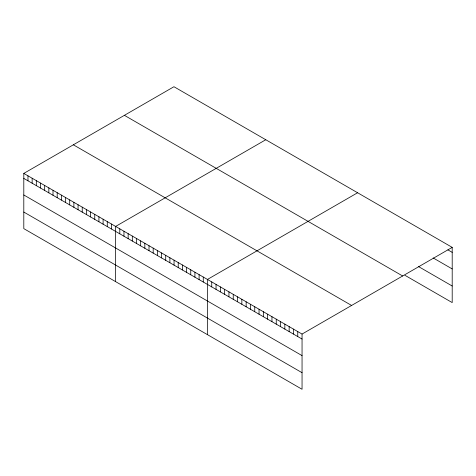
<?xml version="1.0" encoding="UTF-8"?>
<svg xmlns="http://www.w3.org/2000/svg" width="476" height="476" viewBox="0 0 476 476"><rect width="100%" height="100%" fill="white"/><g stroke="black" fill="none" stroke-linecap="round" stroke-linejoin="round"><path stroke-width="0.71" d="M23.8 173.413L302.052 334.063L302.052 389.273L23.8 228.629L23.8 173.413L173.948 86.727L452.2 247.371L452.2 302.587L404.897 275.277M265.775 139.742L115.62 226.427L115.62 281.643M357.595 192.75L207.447 279.442L207.447 334.652M302.052 334.063L452.2 247.371M447.898 249.87L452.2 252.357M433.154 257.938L452.2 268.928M418.41 266.5L452.2 286.011M124.403 115.335L402.648 275.979M73.352 144.805L351.597 305.455M23.8 178.399L302.052 339.043M23.8 194.976L302.052 355.62M23.8 212.052L302.052 372.696M297.75 331.576L297.75 336.562M293.448 329.094L293.448 334.075M289.152 326.613L289.152 331.593M284.85 324.132L284.85 329.112M280.548 321.645L280.548 326.631M276.247 319.164L276.247 324.144M271.951 316.683L271.951 321.663M267.649 314.202L267.649 319.182M263.347 311.715L263.347 316.701M259.045 309.233L259.045 314.214M254.749 306.752L254.749 311.732M250.447 304.265L250.447 309.251M246.146 301.784L246.146 306.77M241.85 299.303L241.85 304.283M237.548 296.822L237.548 301.802M233.246 294.335L233.246 299.321M228.944 291.853L228.944 296.84M224.648 289.372L224.648 294.352M220.346 286.891L220.346 291.871M216.044 284.404L216.044 289.39M211.743 281.923L211.743 286.903M203.27 277.032L203.27 282.012M199.099 274.622L199.099 279.602M194.922 272.212L194.922 277.193M190.751 269.803L190.751 274.783M186.574 267.393L186.574 272.373M182.403 264.983L182.403 269.963M178.226 262.573L178.226 267.554M174.055 260.164L174.055 265.144M169.878 257.754L169.878 262.734M165.707 255.344L165.707 260.324M161.537 252.935L161.537 257.915M157.36 250.525L157.36 255.505M153.189 248.115L153.189 253.095M149.012 245.705L149.012 250.685M144.841 243.295L144.841 248.276M140.664 240.886L140.664 245.866M136.493 238.476L136.493 243.456M132.316 236.066L132.316 241.046M128.145 233.656L128.145 238.637M123.968 231.247L123.968 236.227M119.797 228.837L119.797 233.817M111.449 224.017L111.449 228.998M107.273 221.608L107.273 226.588M103.102 219.198L103.102 224.178M98.925 216.788L98.925 221.768M94.754 214.379L94.754 219.359M90.583 211.969L90.583 216.949M86.406 209.559L86.406 214.545M82.235 207.149L82.235 212.135M78.058 204.739L78.058 209.726M73.887 202.33L73.887 207.316M69.71 199.92L69.71 204.906M65.539 197.51L65.539 202.496M61.362 195.1L61.362 200.087M57.191 192.691L57.191 197.677M53.014 190.281L53.014 195.267M48.844 187.871L48.844 192.857M44.667 185.461L44.667 190.448M40.496 183.052L40.496 188.038M36.319 180.642L36.319 185.628M32.148 178.232L32.148 183.218M27.971 175.822L27.971 180.809"/></g></svg>
